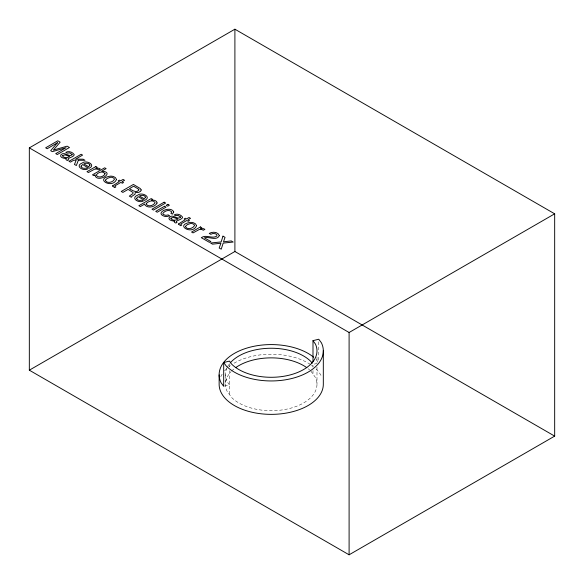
<?xml version="1.0" encoding="UTF-8"?>
<svg xmlns="http://www.w3.org/2000/svg" width="584" height="584" viewBox="0 0 584 584"><rect width="100%" height="100%" fill="white"/><g stroke="black" fill="none" stroke-linecap="round" stroke-linejoin="round"><path stroke-width="0.44" stroke-dasharray="2.92 2.19" d="M224.512 386.097L229.461 384.885L227.03 381.498A45.756 26.419 0 0 1 227.03 367.825M317.119 363.423L312.995 364.431L312.995 367.059M316.119 359.401L318.776 363.014M310.856 371.074L315.426 377.446A45.756 26.419 0 0 1 288.737 408.69A45.756 26.419 0 0 1 231.6 397.492L227.03 391.127A45.756 26.419 0 0 1 230.957 371.745M318.776 341.874L318.776 361.255M316.988 357.196L316.988 362.613M316.988 367.132L316.988 384.287M312.995 370.555L312.995 374.059M229.461 363.744L229.461 367.27M229.461 370.789L229.461 394.514M225.468 374.658L225.468 384.287M220.803 376.746A52.093 30.076 0 0 1 222.438 373.753M224.621 370.855A52.093 30.076 0 0 1 228.3 367.248M228.957 366.708A52.093 30.076 0 0 1 230.337 365.657M234.082 363.204A52.093 30.076 0 0 1 310.841 364.759M311.571 365.263A52.093 30.076 0 0 1 312.98 366.299M316.119 369.03A52.093 30.076 0 0 1 321.426 376.257M231.6 371.074A45.756 26.419 0 0 1 234.206 368.76M308.25 368.76A45.756 26.419 0 0 1 309.615 369.906M227.388 367.088A45.756 26.419 0 0 1 229.76 363.489"/><path stroke-width="0.88" d="M29.331 147.883L234.899 29.2L554.669 213.817L554.669 436.117L349.101 554.8L29.331 370.183L29.331 147.883L349.101 332.5L554.669 213.817M29.331 370.183L234.899 251.5L554.669 436.117M223.687 362.518L229.461 361.102L231.6 364.08A45.756 26.419 0 0 0 288.737 375.278A45.756 26.419 0 0 0 315.426 344.034L312.995 340.647L318.776 339.231L321.426 342.844A52.093 30.076 0 0 1 291.569 378.563A52.093 30.076 0 0 1 226.337 366.132L223.687 362.518L223.687 386.301L221.029 382.688A52.093 30.076 0 0 1 248.821 347.509A52.093 30.076 0 0 1 313.652 357.204M312.141 363.241L310.856 361.452A45.756 26.419 0 0 0 269.903 348.254A45.756 26.419 0 0 0 230.344 362.795M349.101 332.5L349.101 554.8M323.317 350.619L323.317 384.031A52.093 30.076 0 0 1 271.669 414.363A52.093 30.076 0 0 1 219.139 384.542L219.139 374.913M312.995 340.647L312.995 361.788M234.899 29.2L234.899 251.5M235.673 367.657A45.756 26.419 0 0 1 306.782 367.657M173.725 212.065L172.346 214.167L170.9 213.328L171.66 212.196L171.448 211.605C168.958 209.335 164.717 210.853 162.958 213.306A2.584 1.489 0 0 0 163.308 214.496L165.849 215.379L168.155 214.912L169.601 215.751L167.637 216.379A4.3 2.482 0 0 1 164.892 216.423C153.351 213.08 171.061 205.028 173.725 212.065M112.5 185.953L114.654 187.647L115.829 186.968L114.793 186.296L115.099 185.756L120.888 182.42L122.304 183.237L123.516 182.529L122.1 181.712L124.575 180.288L123.071 179.419L120.596 180.843L119.399 180.149L118.18 180.857L119.377 181.551L112.5 185.953M178.441 224.022L180.602 225.723L181.777 225.044L180.741 224.373L181.047 223.833L186.836 220.489L188.245 221.307L189.464 220.606L188.048 219.788L190.523 218.358L189.019 217.489L186.544 218.92L185.34 218.226L184.128 218.927L185.325 219.621L178.441 224.022M81.037 166.17C81.307 168.396 84.563 168.637 86.301 168.068L87.761 168.915C83.249 171.513 74.35 165.973 82.366 162.914C86.22 159.746 96.506 164.885 89.06 168.309L82.57 164.557L81.037 166.17M136.627 198.268C136.89 200.487 140.145 200.728 141.883 200.159L143.35 201.006C138.831 203.604 129.933 198.064 137.948 195.005C141.803 191.837 152.088 196.976 144.649 200.4L138.153 196.647L136.627 198.268M72.08 154.439L72.036 154.928C68.766 157.3 64.517 151.256 61.028 154.629C58.918 157.417 64.357 158.717 66.35 158.403L65.788 159.03L66.364 159.987L67.54 160.498L68.635 159.855C65.43 158.359 73.978 157.206 74.19 154.884L74.11 154.446C72.365 151.942 68.547 150.752 65.809 152.336L67.197 153.139L69.715 152.855L72.08 154.439M180.427 216.985L180.383 217.482C177.113 219.854 172.864 213.802 169.375 217.182C167.258 219.971 172.703 221.27 174.696 220.956L174.134 221.577L174.711 222.541L175.886 223.044L176.981 222.409C173.776 220.913 182.325 219.759 182.537 217.438L182.456 217C180.712 214.496 176.894 213.306 174.156 214.89L175.543 215.693L178.062 215.408L180.427 216.985M105.456 180.142L105.405 180.587C107.281 183.931 113.048 182.252 114.471 179.31L113.997 178.332L112.661 177.543A2.869 1.657 0 0 0 110.332 177.332L107.2 178.419L105.456 180.142M185.544 226.38L185.486 226.818C187.362 230.169 193.129 228.49 194.552 225.541L194.085 224.563L192.742 223.781A2.869 1.657 0 0 0 190.413 223.562L187.281 224.657L185.544 226.38M141.204 189.953L140.62 191.275L138.656 192.399L135.145 192.581L135.116 194.158L131.838 196.392L131.349 197.29L129.327 196.122L132.875 193.618L133.115 192.545L128.115 189.398L122.895 192.406L121.253 191.457L133.407 184.442L140.204 188.479L141.204 189.953M105.062 173.74C103.915 176.704 98.513 178.434 96.389 175.485L96.36 174.945C97.842 172.178 103.273 170.586 105.062 173.74M94.973 174.981C96.601 183.975 116.34 172.09 101.704 171.178L106.113 168.63L104.667 167.798L92.462 174.842L93.842 175.631L94.973 174.981M116.457 179.478C112.362 189.413 93.878 178.682 110.332 176.156A5.176 2.986 0 0 1 113.712 176.675L115.457 177.66L116.457 179.478M196.538 225.716C192.45 235.651 173.959 224.913 190.413 222.387A5.176 2.986 0 0 1 193.793 222.906L195.538 223.898L196.538 225.716M62.649 155.57L62.561 156.023C64.079 158.213 67.664 158.045 69.613 156.439L65.036 154.848L62.649 155.57M170.995 218.124L170.908 218.577C172.426 220.767 176.01 220.599 177.959 218.993L173.382 217.401L170.995 218.124M89.958 165.126L88.717 166.739L83.789 163.9C85.658 162.936 89.075 162.783 89.958 165.126M145.54 197.217L144.299 198.83L139.379 195.99C141.24 195.027 144.657 194.873 145.54 197.217M138.89 189.858C136.882 193.611 131.758 190.209 129.487 188.603L133.641 186.208L138.357 189.004L138.89 189.858M219.358 235.637C216.54 241.294 209.014 236.294 204.378 237.827L210.853 241.564L209.444 242.375L201.305 237.681C206.123 234.14 212.269 239.199 216.905 236.053L216.883 234.695L215.328 233.702L212.832 233.512L210.758 234.308L209.247 233.432C212.277 231.454 218.153 231.76 219.358 235.637M157.081 202.998C155.176 207.064 147.935 208.707 144.92 204.962L144.89 203.955L140.364 206.575L138.868 205.714L151.227 198.575L152.679 199.414L151.504 200.093C153.57 199.903 156.906 200.436 157.081 202.998M222.986 236.155L221.139 241.929L210.554 243.017L212.539 244.163L220.905 243.221L219.183 248.003L221.227 249.178L223.183 243.112L233.191 242.046L231.227 240.915L223.497 241.82L225.044 237.345L222.986 236.155M78.314 160.264L76.351 165.535L74.445 164.44L76.154 160.257L73.759 160.198L70.43 162.118L69 161.293L81.161 154.271L82.592 155.103L75.533 159.177L83.118 159.206L85.023 160.308L78.314 160.264M146.518 203.305L146.307 204.371C148.482 207.174 153.388 205.575 154.979 202.911L154.964 202.371C152.913 199.56 148.511 201.188 146.518 203.305M57.429 142.773L50.669 150.708L52.297 151.65L66.021 147.73L55.735 153.636L57.298 154.534L69.46 147.518L67.124 146.168L53.378 150.103L60.159 142.153L57.801 140.788L45.647 147.81L47.216 148.716L57.429 142.773M95.842 166.557L86.98 171.674L88.469 172.528L94.608 169.163L97.119 169.083L98.74 169.856L100.309 168.951L98.878 168.265L95.725 168.258L97.258 167.367L95.842 166.557M164.148 202.188L151.986 209.203L153.482 210.065L165.637 203.042L164.148 202.188M164.535 206.262L155.716 211.357L157.227 212.233L166.053 207.137L164.535 206.262M167.871 204.334L166.185 205.312L167.696 206.181L169.389 205.21L167.871 204.334M200.422 226.935L191.559 232.052L193.048 232.906L199.188 229.541L201.699 229.461L203.32 230.242L204.889 229.329L203.458 228.643L200.305 228.636L201.838 227.753L200.422 226.935"/></g></svg>
